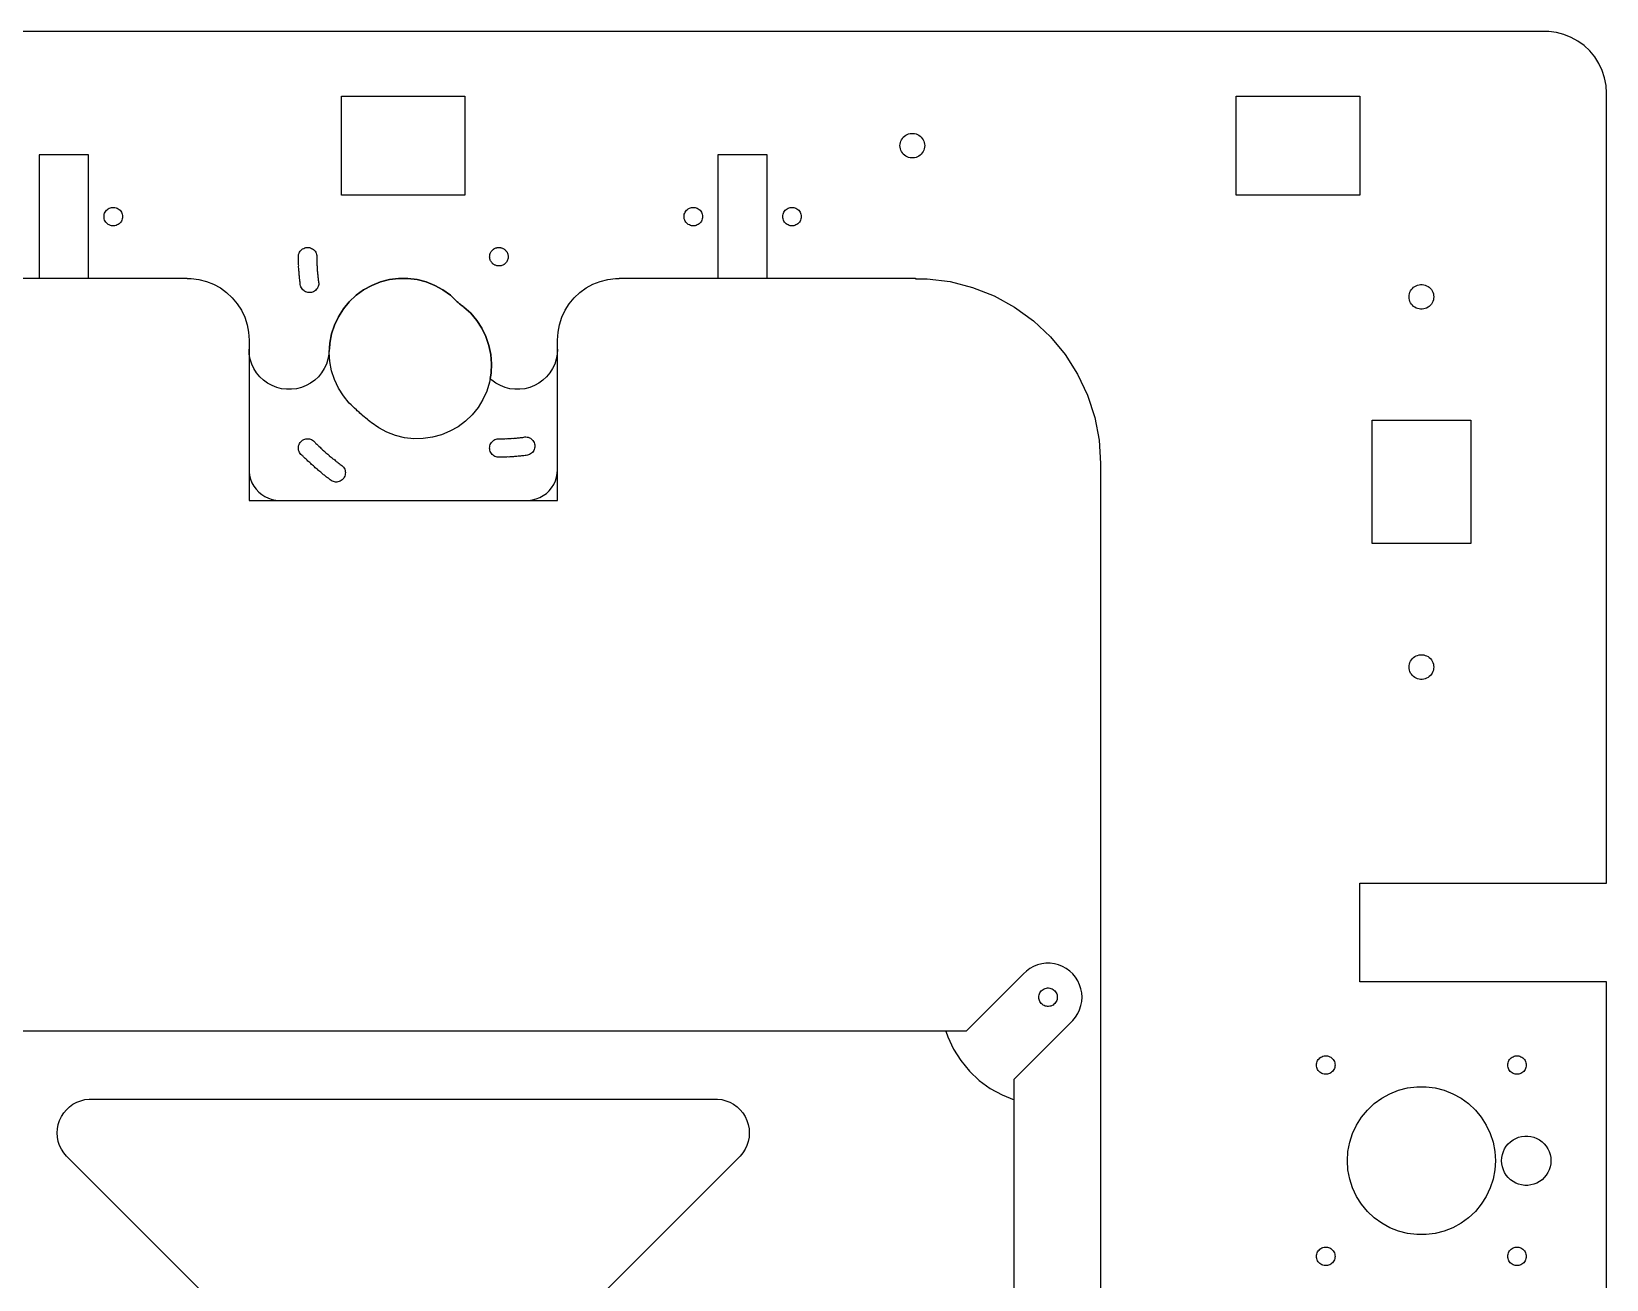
# Model space of a CAD drawing. Header units: millimetres. Extents: x 5 to 395, y 5 to 526.
# Drawn here: x 139.8 to 395, y 323.8 to 526 of the extents above; entities that cross this region are included whole.
import ezdxf

# ---------------------------------------------------------------- set-up
doc = ezdxf.new("R2010")
doc.units = ezdxf.units.MM
doc.layers.add('iTopie_plate_1_layer_1', color=1, linetype='Continuous')
doc.layers.add('iTopie_plate_1_layer_2', color=2, linetype='Continuous')

msp = doc.modelspace()

# ---------------------------------------------------------------- linework, layer by layer
at = {"layer": 'iTopie_plate_1_layer_1'}
for points in [[(395, 96), (395, 372), (395, 372), (355, 372), (355, 372), (355, 388), (355, 388), (395, 388), (395, 388), (395, 516), (395, 516), (394.921, 517.253), (394.921, 517.253), (394.686, 518.487), (394.686, 518.487), (394.298, 519.681), (394.298, 519.681), (393.763, 520.818), (393.763, 520.818), (393.09, 521.878), (393.09, 521.878), (392.29, 522.845), (392.29, 522.845), (391.374, 523.705), (391.374, 523.705), (390.358, 524.443), (390.358, 524.443), (389.258, 525.048), (389.258, 525.048), (388.09, 525.511), (388.09, 525.511), (386.874, 525.823), (386.874, 525.823), (385.628, 525.98), (385.628, 525.98), (385, 525.98), (385, 525.98), (385, 526), (385, 526), (15, 526)], [(190, 499.5), (190, 515.5), (190, 515.5), (210, 515.5), (210, 515.5), (210, 499.5), (210, 499.5), (190, 499.5)], [(335, 499.5), (335, 515.5), (335, 515.5), (355, 515.5), (355, 515.5), (355, 499.5), (355, 499.5), (335, 499.5)], [(282.374, 505.504), (282.125, 505.535), (282.125, 505.535), (281.882, 505.598), (281.882, 505.598), (281.648, 505.69), (281.648, 505.69), (281.428, 505.811), (281.428, 505.811), (281.225, 505.959), (281.225, 505.959), (281.042, 506.131), (281.042, 506.131), (280.882, 506.324), (280.882, 506.324), (280.747, 506.536), (280.747, 506.536), (280.64, 506.764), (280.64, 506.764), (280.563, 507.003), (280.563, 507.003), (280.516, 507.249), (280.516, 507.249), (280.5, 507.5), (280.5, 507.5), (280.516, 507.751), (280.516, 507.751), (280.563, 507.997), (280.563, 507.997), (280.64, 508.236), (280.64, 508.236), (280.747, 508.464), (280.747, 508.464), (280.882, 508.676), (280.882, 508.676), (281.042, 508.869), (281.042, 508.869), (281.225, 509.041), (281.225, 509.041), (281.428, 509.189), (281.428, 509.189), (281.648, 509.31), (281.648, 509.31), (281.882, 509.402), (281.882, 509.402), (282.125, 509.465), (282.125, 509.465), (282.374, 509.496), (282.374, 509.496), (282.626, 509.496), (282.626, 509.496), (282.875, 509.465), (282.875, 509.465), (283.118, 509.402), (283.118, 509.402), (283.352, 509.31), (283.352, 509.31), (283.572, 509.189), (283.572, 509.189), (283.775, 509.041), (283.775, 509.041), (283.958, 508.869), (283.958, 508.869), (284.118, 508.676), (284.118, 508.676), (284.253, 508.464), (284.253, 508.464), (284.36, 508.236), (284.36, 508.236), (284.437, 507.997), (284.437, 507.997), (284.484, 507.751), (284.484, 507.751), (284.5, 507.5), (284.5, 507.5), (284.484, 507.249), (284.484, 507.249), (284.437, 507.003), (284.437, 507.003), (284.36, 506.764), (284.36, 506.764), (284.253, 506.536), (284.253, 506.536), (284.118, 506.324), (284.118, 506.324), (283.958, 506.131), (283.958, 506.131), (283.775, 505.959), (283.775, 505.959), (283.572, 505.811), (283.572, 505.811), (283.352, 505.69), (283.352, 505.69), (283.118, 505.598), (283.118, 505.598), (282.875, 505.535), (282.875, 505.535), (282.626, 505.504), (282.626, 505.504), (282.374, 505.504)], [(152.906, 494.503), (152.719, 494.527), (152.719, 494.527), (152.536, 494.573), (152.536, 494.573), (152.361, 494.643), (152.361, 494.643), (152.196, 494.734), (152.196, 494.734), (152.044, 494.844), (152.044, 494.844), (151.907, 494.973), (151.907, 494.973), (151.786, 495.118), (151.786, 495.118), (151.686, 495.277), (151.686, 495.277), (151.605, 495.448), (151.605, 495.448), (151.547, 495.627), (151.547, 495.627), (151.512, 495.812), (151.512, 495.812), (151.5, 496), (151.5, 496), (151.512, 496.188), (151.512, 496.188), (151.547, 496.373), (151.547, 496.373), (151.605, 496.552), (151.605, 496.552), (151.686, 496.723), (151.686, 496.723), (151.786, 496.882), (151.786, 496.882), (151.907, 497.027), (151.907, 497.027), (152.044, 497.156), (152.044, 497.156), (152.196, 497.266), (152.196, 497.266), (152.361, 497.357), (152.361, 497.357), (152.536, 497.427), (152.536, 497.427), (152.719, 497.473), (152.719, 497.473), (152.906, 497.497), (152.906, 497.497), (153.094, 497.497), (153.094, 497.497), (153.281, 497.473), (153.281, 497.473), (153.464, 497.427), (153.464, 497.427), (153.639, 497.357), (153.639, 497.357), (153.804, 497.266), (153.804, 497.266), (153.956, 497.156), (153.956, 497.156), (154.093, 497.027), (154.093, 497.027), (154.214, 496.882), (154.214, 496.882), (154.314, 496.723), (154.314, 496.723), (154.395, 496.552), (154.395, 496.552), (154.453, 496.373), (154.453, 496.373), (154.488, 496.188), (154.488, 496.188), (154.5, 496), (154.5, 496), (154.488, 495.812), (154.488, 495.812), (154.453, 495.627), (154.453, 495.627), (154.395, 495.448), (154.395, 495.448), (154.314, 495.277), (154.314, 495.277), (154.214, 495.118), (154.214, 495.118), (154.093, 494.973), (154.093, 494.973), (153.956, 494.844), (153.956, 494.844), (153.804, 494.734), (153.804, 494.734), (153.639, 494.643), (153.639, 494.643), (153.464, 494.573), (153.464, 494.573), (153.281, 494.527), (153.281, 494.527), (153.094, 494.503), (153.094, 494.503), (152.906, 494.503)], [(246.906, 494.503), (246.719, 494.527), (246.719, 494.527), (246.536, 494.573), (246.536, 494.573), (246.361, 494.643), (246.361, 494.643), (246.196, 494.734), (246.196, 494.734), (246.044, 494.844), (246.044, 494.844), (245.907, 494.973), (245.907, 494.973), (245.786, 495.118), (245.786, 495.118), (245.686, 495.277), (245.686, 495.277), (245.605, 495.448), (245.605, 495.448), (245.547, 495.627), (245.547, 495.627), (245.512, 495.812), (245.512, 495.812), (245.5, 496), (245.5, 496), (245.512, 496.188), (245.512, 496.188), (245.547, 496.373), (245.547, 496.373), (245.605, 496.552), (245.605, 496.552), (245.686, 496.723), (245.686, 496.723), (245.786, 496.882), (245.786, 496.882), (245.907, 497.027), (245.907, 497.027), (246.044, 497.156), (246.044, 497.156), (246.196, 497.266), (246.196, 497.266), (246.361, 497.357), (246.361, 497.357), (246.536, 497.427), (246.536, 497.427), (246.719, 497.473), (246.719, 497.473), (246.906, 497.497), (246.906, 497.497), (247.094, 497.497), (247.094, 497.497), (247.281, 497.473), (247.281, 497.473), (247.464, 497.427), (247.464, 497.427), (247.639, 497.357), (247.639, 497.357), (247.804, 497.266), (247.804, 497.266), (247.956, 497.156), (247.956, 497.156), (248.093, 497.027), (248.093, 497.027), (248.214, 496.882), (248.214, 496.882), (248.314, 496.723), (248.314, 496.723), (248.395, 496.552), (248.395, 496.552), (248.453, 496.373), (248.453, 496.373), (248.488, 496.188), (248.488, 496.188), (248.5, 496), (248.5, 496), (248.488, 495.812), (248.488, 495.812), (248.453, 495.627), (248.453, 495.627), (248.395, 495.448), (248.395, 495.448), (248.314, 495.277), (248.314, 495.277), (248.214, 495.118), (248.214, 495.118), (248.093, 494.973), (248.093, 494.973), (247.956, 494.844), (247.956, 494.844), (247.804, 494.734), (247.804, 494.734), (247.639, 494.643), (247.639, 494.643), (247.464, 494.573), (247.464, 494.573), (247.281, 494.527), (247.281, 494.527), (247.094, 494.503), (247.094, 494.503), (246.906, 494.503)], [(262.906, 494.503), (262.719, 494.527), (262.719, 494.527), (262.536, 494.573), (262.536, 494.573), (262.361, 494.643), (262.361, 494.643), (262.196, 494.734), (262.196, 494.734), (262.044, 494.844), (262.044, 494.844), (261.907, 494.973), (261.907, 494.973), (261.786, 495.118), (261.786, 495.118), (261.686, 495.277), (261.686, 495.277), (261.605, 495.448), (261.605, 495.448), (261.547, 495.627), (261.547, 495.627), (261.512, 495.812), (261.512, 495.812), (261.5, 496), (261.5, 496), (261.512, 496.188), (261.512, 496.188), (261.547, 496.373), (261.547, 496.373), (261.605, 496.552), (261.605, 496.552), (261.686, 496.723), (261.686, 496.723), (261.786, 496.882), (261.786, 496.882), (261.907, 497.027), (261.907, 497.027), (262.044, 497.156), (262.044, 497.156), (262.196, 497.266), (262.196, 497.266), (262.361, 497.357), (262.361, 497.357), (262.536, 497.427), (262.536, 497.427), (262.719, 497.473), (262.719, 497.473), (262.906, 497.497), (262.906, 497.497), (263.094, 497.497), (263.094, 497.497), (263.281, 497.473), (263.281, 497.473), (263.464, 497.427), (263.464, 497.427), (263.639, 497.357), (263.639, 497.357), (263.804, 497.266), (263.804, 497.266), (263.956, 497.156), (263.956, 497.156), (264.093, 497.027), (264.093, 497.027), (264.214, 496.882), (264.214, 496.882), (264.314, 496.723), (264.314, 496.723), (264.395, 496.552), (264.395, 496.552), (264.453, 496.373), (264.453, 496.373), (264.488, 496.188), (264.488, 496.188), (264.5, 496), (264.5, 496), (264.488, 495.812), (264.488, 495.812), (264.453, 495.627), (264.453, 495.627), (264.395, 495.448), (264.395, 495.448), (264.314, 495.277), (264.314, 495.277), (264.214, 495.118), (264.214, 495.118), (264.093, 494.973), (264.093, 494.973), (263.956, 494.844), (263.956, 494.844), (263.804, 494.734), (263.804, 494.734), (263.639, 494.643), (263.639, 494.643), (263.464, 494.573), (263.464, 494.573), (263.281, 494.527), (263.281, 494.527), (263.094, 494.503), (263.094, 494.503), (262.906, 494.503)], [(184.541, 483.708), (184.358, 483.753), (184.358, 483.753), (184.182, 483.82), (184.182, 483.82), (184.016, 483.908), (184.016, 483.908), (183.862, 484.017), (183.862, 484.017), (183.723, 484.144), (183.723, 484.144), (183.601, 484.287), (183.601, 484.287), (183.497, 484.445), (183.497, 484.445), (183.415, 484.614), (183.415, 484.614), (183.354, 484.792), (183.354, 484.792), (183.316, 484.977), (183.316, 484.977), (183.302, 485.165), (183.302, 485.165), (183.307, 485.262), (183.307, 485.262), (183.277, 485.354), (183.277, 485.354), (183.242, 485.539), (183.242, 485.539), (183.231, 485.727), (183.231, 485.727), (183.238, 485.824), (183.238, 485.824), (183.209, 485.917), (183.209, 485.917), (183.178, 486.103), (183.178, 486.103), (183.17, 486.291), (183.17, 486.291), (183.178, 486.388), (183.178, 486.388), (183.152, 486.481), (183.152, 486.481), (183.124, 486.667), (183.124, 486.667), (183.119, 486.856), (183.119, 486.856), (183.129, 486.952), (183.129, 486.952), (183.104, 487.046), (183.104, 487.046), (183.079, 487.233), (183.079, 487.233), (183.078, 487.421), (183.078, 487.421), (183.089, 487.518), (183.089, 487.518), (183.066, 487.612), (183.066, 487.612), (183.045, 487.799), (183.045, 487.799), (183.047, 487.987), (183.047, 487.987), (183.06, 488.084), (183.06, 488.084), (183.038, 488.178), (183.038, 488.178), (183.02, 488.366), (183.02, 488.366), (183.025, 488.554), (183.025, 488.554), (183.04, 488.65), (183.04, 488.65), (183.02, 488.745), (183.02, 488.745), (183.005, 488.933), (183.005, 488.933), (183.014, 489.121), (183.014, 489.121), (183.03, 489.217), (183.03, 489.217), (183.012, 489.312), (183.012, 489.312), (183, 489.5), (183, 489.5), (183.012, 489.688), (183.012, 489.688), (183.047, 489.873), (183.047, 489.873), (183.105, 490.052), (183.105, 490.052), (183.186, 490.223), (183.186, 490.223), (183.286, 490.382), (183.286, 490.382), (183.407, 490.527), (183.407, 490.527), (183.544, 490.656), (183.544, 490.656), (183.696, 490.766), (183.696, 490.766), (183.861, 490.857), (183.861, 490.857), (184.036, 490.927), (184.036, 490.927), (184.219, 490.973), (184.219, 490.973), (184.406, 490.997), (184.406, 490.997), (184.594, 490.997), (184.594, 490.997), (184.781, 490.973), (184.781, 490.973), (184.964, 490.927), (184.964, 490.927), (185.139, 490.857), (185.139, 490.857), (185.304, 490.766), (185.304, 490.766), (185.456, 490.656), (185.456, 490.656), (185.593, 490.527), (185.593, 490.527), (185.714, 490.382), (185.714, 490.382), (185.814, 490.223), (185.814, 490.223), (185.895, 490.052), (185.895, 490.052), (185.953, 489.873), (185.953, 489.873), (185.988, 489.688), (185.988, 489.688), (186, 489.5), (186, 489.5), (185.988, 489.312), (185.988, 489.312), (185.975, 489.242), (185.975, 489.242), (185.989, 489.173), (185.989, 489.173), (186.005, 488.985), (186.005, 488.985), (185.996, 488.797), (185.996, 488.797), (185.984, 488.727), (185.984, 488.727), (186, 488.658), (186, 488.658), (186.018, 488.47), (186.018, 488.47), (186.013, 488.282), (186.013, 488.282), (186.002, 488.212), (186.002, 488.212), (186.019, 488.143), (186.019, 488.143), (186.04, 487.956), (186.04, 487.956), (186.038, 487.768), (186.038, 487.768), (186.029, 487.697), (186.029, 487.697), (186.047, 487.629), (186.047, 487.629), (186.072, 487.442), (186.072, 487.442), (186.073, 487.254), (186.073, 487.254), (186.065, 487.183), (186.065, 487.183), (186.084, 487.115), (186.084, 487.115), (186.112, 486.929), (186.112, 486.929), (186.117, 486.741), (186.117, 486.741), (186.11, 486.67), (186.11, 486.67), (186.13, 486.602), (186.13, 486.602), (186.162, 486.416), (186.162, 486.416), (186.169, 486.228), (186.169, 486.228), (186.164, 486.158), (186.164, 486.158), (186.185, 486.09), (186.185, 486.09), (186.22, 485.905), (186.22, 485.905), (186.231, 485.717), (186.231, 485.717), (186.226, 485.646), (186.226, 485.646), (186.249, 485.579), (186.249, 485.579), (186.287, 485.394), (186.287, 485.394), (186.302, 485.207), (186.302, 485.207), (186.292, 485.018), (186.292, 485.018), (186.26, 484.833), (186.26, 484.833), (186.204, 484.653), (186.204, 484.653), (186.126, 484.481), (186.126, 484.481), (186.027, 484.321), (186.027, 484.321), (185.909, 484.174), (185.909, 484.174), (185.774, 484.043), (185.774, 484.043), (185.623, 483.93), (185.623, 483.93), (185.459, 483.837), (185.459, 483.837), (185.285, 483.766), (185.285, 483.766), (185.103, 483.716), (185.103, 483.716), (184.917, 483.69), (184.917, 483.69), (184.728, 483.687), (184.728, 483.687), (184.541, 483.708)], [(215.406, 488.003), (215.322, 488.011), (215.322, 488.011), (215.219, 488.027), (215.219, 488.027), (215.188, 488.033), (215.188, 488.033), (215.061, 488.066), (215.061, 488.066), (214.933, 488.111), (214.933, 488.111), (214.861, 488.143), (214.861, 488.143), (214.81, 488.168), (214.81, 488.168), (214.696, 488.234), (214.696, 488.234), (214.585, 488.312), (214.585, 488.312), (214.544, 488.344), (214.544, 488.344), (214.481, 488.399), (214.481, 488.399), (214.407, 488.473), (214.407, 488.473), (214.385, 488.496), (214.385, 488.496), (214.302, 488.597), (214.302, 488.597), (214.225, 488.71), (214.225, 488.71), (214.2, 488.754), (214.2, 488.754), (214.186, 488.777), (214.186, 488.777), (214.159, 488.828), (214.159, 488.828), (214.105, 488.948), (214.105, 488.948), (214.061, 489.076), (214.061, 489.076), (214.047, 489.127), (214.047, 489.127), (214.029, 489.209), (214.029, 489.209), (214.012, 489.312), (214.012, 489.312), (214.008, 489.343), (214.008, 489.343), (214, 489.474), (214, 489.474), (214.004, 489.61), (214.004, 489.61), (214.01, 489.661), (214.01, 489.661), (214.012, 489.688), (214.012, 489.688), (214.02, 489.745), (214.02, 489.745), (214.047, 489.873), (214.047, 489.873), (214.087, 490.003), (214.087, 490.003), (214.105, 490.052), (214.105, 490.052), (214.138, 490.129), (214.138, 490.129), (214.186, 490.223), (214.186, 490.223), (214.201, 490.25), (214.201, 490.25), (214.271, 490.36), (214.271, 490.36), (214.354, 490.468), (214.354, 490.468), (214.407, 490.527), (214.407, 490.527), (214.447, 490.568), (214.447, 490.568), (214.544, 490.656), (214.544, 490.656), (214.653, 490.738), (214.653, 490.738), (214.696, 490.766), (214.696, 490.766), (214.768, 490.809), (214.768, 490.809), (214.861, 490.857), (214.861, 490.857), (214.89, 490.87), (214.89, 490.87), (215.012, 490.918), (215.012, 490.918), (215.142, 490.957), (215.142, 490.957), (215.219, 490.973), (215.219, 490.973), (215.276, 490.983), (215.276, 490.983), (215.406, 490.997), (215.406, 490.997), (215.542, 490.999), (215.542, 490.999), (215.594, 490.997), (215.594, 490.997), (215.678, 490.989), (215.678, 490.989), (215.781, 490.973), (215.781, 490.973), (215.812, 490.967), (215.812, 490.967), (215.939, 490.934), (215.939, 490.934), (216.067, 490.889), (216.067, 490.889), (216.139, 490.857), (216.139, 490.857), (216.19, 490.832), (216.19, 490.832), (216.304, 490.766), (216.304, 490.766), (216.415, 490.688), (216.415, 490.688), (216.456, 490.656), (216.456, 490.656), (216.519, 490.601), (216.519, 490.601), (216.593, 490.527), (216.593, 490.527), (216.615, 490.504), (216.615, 490.504), (216.698, 490.403), (216.698, 490.403), (216.775, 490.29), (216.775, 490.29), (216.814, 490.223), (216.814, 490.223), (216.841, 490.172), (216.841, 490.172), (216.895, 490.052), (216.895, 490.052), (216.939, 489.924), (216.939, 489.924), (216.953, 489.873), (216.953, 489.873), (216.971, 489.791), (216.971, 489.791), (216.988, 489.688), (216.988, 489.688), (216.992, 489.657), (216.992, 489.657), (217, 489.526), (217, 489.526), (216.996, 489.39), (216.996, 489.39), (216.988, 489.312), (216.988, 489.312), (216.98, 489.255), (216.98, 489.255), (216.953, 489.127), (216.953, 489.127), (216.913, 488.997), (216.913, 488.997), (216.895, 488.948), (216.895, 488.948), (216.862, 488.871), (216.862, 488.871), (216.814, 488.777), (216.814, 488.777), (216.799, 488.75), (216.799, 488.75), (216.729, 488.64), (216.729, 488.64), (216.646, 488.532), (216.646, 488.532), (216.593, 488.473), (216.593, 488.473), (216.553, 488.432), (216.553, 488.432), (216.456, 488.344), (216.456, 488.344), (216.347, 488.262), (216.347, 488.262), (216.304, 488.234), (216.304, 488.234), (216.232, 488.191), (216.232, 488.191), (216.139, 488.143), (216.139, 488.143), (216.11, 488.13), (216.11, 488.13), (215.988, 488.082), (215.988, 488.082), (215.858, 488.043), (215.858, 488.043), (215.808, 488.033), (215.808, 488.033), (215.781, 488.027), (215.781, 488.027), (215.724, 488.017), (215.724, 488.017), (215.594, 488.003), (215.594, 488.003), (215.458, 488.001), (215.458, 488.001), (215.406, 488.003)], [(117, 486), (165, 486), (165, 486), (165, 485.98), (165, 485.98), (165.628, 485.98), (165.628, 485.98), (166.874, 485.823), (166.874, 485.823), (168.09, 485.511), (168.09, 485.511), (169.258, 485.048), (169.258, 485.048), (170.358, 484.443), (170.358, 484.443), (171.374, 483.705), (171.374, 483.705), (172.29, 482.845), (172.29, 482.845), (173.09, 481.878), (173.09, 481.878), (173.763, 480.818), (173.763, 480.818), (174.298, 479.681), (174.298, 479.681), (174.686, 478.487), (174.686, 478.487), (174.921, 477.253), (174.921, 477.253), (175, 476), (175, 476), (175, 455), (175, 455), (175.01, 455), (175.01, 455), (175.01, 454.686), (175.01, 454.686), (175.089, 454.063), (175.089, 454.063), (175.245, 453.455), (175.245, 453.455), (175.476, 452.871), (175.476, 452.871), (175.778, 452.321), (175.778, 452.321), (176.147, 451.813), (176.147, 451.813), (176.577, 451.355), (176.577, 451.355), (177.061, 450.955), (177.061, 450.955), (177.591, 450.618), (177.591, 450.618), (178.159, 450.351), (178.159, 450.351), (178.757, 450.157), (178.757, 450.157), (179.373, 450.039), (179.373, 450.039), (180, 450), (180, 450), (220, 450), (220, 450), (220, 450.01), (220, 450.01), (220.314, 450.01), (220.314, 450.01), (220.937, 450.089), (220.937, 450.089), (221.545, 450.245), (221.545, 450.245), (222.129, 450.476), (222.129, 450.476), (222.679, 450.778), (222.679, 450.778), (223.187, 451.147), (223.187, 451.147), (223.645, 451.577), (223.645, 451.577), (224.045, 452.061), (224.045, 452.061), (224.382, 452.591), (224.382, 452.591), (224.649, 453.159), (224.649, 453.159), (224.843, 453.757), (224.843, 453.757), (224.961, 454.373), (224.961, 454.373), (225, 455), (225, 455), (225, 476), (225, 476), (225.079, 477.253), (225.079, 477.253), (225.314, 478.487), (225.314, 478.487), (225.702, 479.681), (225.702, 479.681), (226.237, 480.818), (226.237, 480.818), (226.91, 481.878), (226.91, 481.878), (227.71, 482.845), (227.71, 482.845), (228.626, 483.705), (228.626, 483.705), (229.642, 484.443), (229.642, 484.443), (230.742, 485.048), (230.742, 485.048), (231.91, 485.511), (231.91, 485.511), (233.126, 485.823), (233.126, 485.823), (234.372, 485.98), (234.372, 485.98), (235, 485.98), (235, 485.98), (235, 486), (235, 486), (283, 486), (283, 486), (283, 485.941), (283, 485.941), (284.884, 485.941), (284.884, 485.941), (288.621, 485.469), (288.621, 485.469), (292.271, 484.532), (292.271, 484.532), (295.773, 483.145), (295.773, 483.145), (299.075, 481.33), (299.075, 481.33), (302.123, 479.115), (302.123, 479.115), (304.869, 476.536), (304.869, 476.536), (307.271, 473.634), (307.271, 473.634), (309.289, 470.453), (309.289, 470.453), (310.893, 467.044), (310.893, 467.044), (312.057, 463.461), (312.057, 463.461), (312.763, 459.76), (312.763, 459.76), (313, 456), (313, 456), (313, 156)], [(200.224, 460.176), (198.76, 460.53), (198.76, 460.53), (197.351, 461.065), (197.351, 461.065), (196.02, 461.773), (196.02, 461.773), (194.789, 462.642), (194.789, 462.642), (194.652, 462.766), (194.652, 462.766), (194.323, 463.007), (194.323, 463.007), (194.189, 463.134), (194.189, 463.134), (193.864, 463.381), (193.864, 463.381), (193.732, 463.51), (193.732, 463.51), (193.412, 463.762), (193.412, 463.762), (193.281, 463.894), (193.281, 463.894), (192.966, 464.152), (192.966, 464.152), (192.838, 464.286), (192.838, 464.286), (192.527, 464.549), (192.527, 464.549), (192.401, 464.685), (192.401, 464.685), (192.095, 464.954), (192.095, 464.954), (191.972, 465.092), (191.972, 465.092), (191.67, 465.366), (191.67, 465.366), (191.55, 465.506), (191.55, 465.506), (191.252, 465.785), (191.252, 465.785), (190.292, 466.947), (190.292, 466.947), (189.484, 468.219), (189.484, 468.219), (188.843, 469.583), (188.843, 469.583), (188.377, 471.016), (188.377, 471.016), (188.095, 472.496), (188.095, 472.496), (188, 474), (188, 474), (188.095, 475.504), (188.095, 475.504), (188.377, 476.984), (188.377, 476.984), (188.843, 478.417), (188.843, 478.417), (189.484, 479.781), (189.484, 479.781), (190.292, 481.053), (190.292, 481.053), (191.252, 482.215), (191.252, 482.215), (192.351, 483.246), (192.351, 483.246), (193.57, 484.132), (193.57, 484.132), (194.891, 484.858), (194.891, 484.858), (196.292, 485.413), (196.292, 485.413), (197.751, 485.787), (197.751, 485.787), (199.247, 485.976), (199.247, 485.976), (200.753, 485.976), (200.753, 485.976), (202.249, 485.787), (202.249, 485.787), (203.708, 485.413), (203.708, 485.413), (205.109, 484.858), (205.109, 484.858), (206.43, 484.132), (206.43, 484.132), (207.649, 483.246), (207.649, 483.246), (208.748, 482.215), (208.748, 482.215), (208.876, 482.098), (208.876, 482.098), (209.006, 481.983), (209.006, 481.983), (209.138, 481.871), (209.138, 481.871), (209.272, 481.761), (209.272, 481.761), (209.408, 481.654), (209.408, 481.654), (209.546, 481.549), (209.546, 481.549), (209.686, 481.446), (209.686, 481.446), (209.827, 481.346), (209.827, 481.346), (210.94, 480.33), (210.94, 480.33), (211.917, 479.182), (211.917, 479.182), (212.742, 477.921), (212.742, 477.921), (213.403, 476.567), (213.403, 476.567), (213.888, 475.14), (213.888, 475.14), (214.191, 473.664), (214.191, 473.664), (214.307, 472.161), (214.307, 472.161), (214.233, 470.656), (214.233, 470.656), (213.972, 469.172), (213.972, 469.172), (213.526, 467.732), (213.526, 467.732), (212.903, 466.36), (212.903, 466.36), (212.114, 465.076), (212.114, 465.076), (211.17, 463.902), (211.17, 463.902), (210.085, 462.855), (210.085, 462.855), (208.879, 461.953), (208.879, 461.953), (207.568, 461.208), (207.568, 461.208), (206.175, 460.634), (206.175, 460.634), (204.721, 460.239), (204.721, 460.239), (203.229, 460.029), (203.229, 460.029), (201.722, 460.008), (201.722, 460.008), (200.224, 460.176)], [(364.874, 481.004), (364.625, 481.035), (364.625, 481.035), (364.382, 481.098), (364.382, 481.098), (364.148, 481.19), (364.148, 481.19), (363.928, 481.311), (363.928, 481.311), (363.725, 481.459), (363.725, 481.459), (363.542, 481.631), (363.542, 481.631), (363.382, 481.824), (363.382, 481.824), (363.247, 482.036), (363.247, 482.036), (363.14, 482.264), (363.14, 482.264), (363.063, 482.503), (363.063, 482.503), (363.016, 482.749), (363.016, 482.749), (363, 483), (363, 483), (363.016, 483.251), (363.016, 483.251), (363.063, 483.497), (363.063, 483.497), (363.14, 483.736), (363.14, 483.736), (363.247, 483.964), (363.247, 483.964), (363.382, 484.176), (363.382, 484.176), (363.542, 484.369), (363.542, 484.369), (363.725, 484.541), (363.725, 484.541), (363.928, 484.689), (363.928, 484.689), (364.148, 484.81), (364.148, 484.81), (364.382, 484.902), (364.382, 484.902), (364.625, 484.965), (364.625, 484.965), (364.874, 484.996), (364.874, 484.996), (365.126, 484.996), (365.126, 484.996), (365.375, 484.965), (365.375, 484.965), (365.618, 484.902), (365.618, 484.902), (365.852, 484.81), (365.852, 484.81), (366.072, 484.689), (366.072, 484.689), (366.275, 484.541), (366.275, 484.541), (366.458, 484.369), (366.458, 484.369), (366.618, 484.176), (366.618, 484.176), (366.753, 483.964), (366.753, 483.964), (366.86, 483.736), (366.86, 483.736), (366.937, 483.497), (366.937, 483.497), (366.984, 483.251), (366.984, 483.251), (367, 483), (367, 483), (366.984, 482.749), (366.984, 482.749), (366.937, 482.503), (366.937, 482.503), (366.86, 482.264), (366.86, 482.264), (366.753, 482.036), (366.753, 482.036), (366.618, 481.824), (366.618, 481.824), (366.458, 481.631), (366.458, 481.631), (366.275, 481.459), (366.275, 481.459), (366.072, 481.311), (366.072, 481.311), (365.852, 481.19), (365.852, 481.19), (365.618, 481.098), (365.618, 481.098), (365.375, 481.035), (365.375, 481.035), (365.126, 481.004), (365.126, 481.004), (364.874, 481.004)], [(357, 443), (357, 463), (357, 463), (373, 463), (373, 463), (373, 443), (373, 443), (357, 443)], [(188.856, 453.01), (188.673, 453.054), (188.673, 453.054), (188.496, 453.121), (188.496, 453.121), (188.33, 453.21), (188.33, 453.21), (188.176, 453.318), (188.176, 453.318), (188.037, 453.445), (188.037, 453.445), (187.928, 453.573), (187.928, 453.573), (187.866, 453.598), (187.866, 453.598), (187.701, 453.689), (187.701, 453.689), (187.549, 453.801), (187.549, 453.801), (187.412, 453.93), (187.412, 453.93), (187.306, 454.06), (187.306, 454.06), (187.243, 454.086), (187.243, 454.086), (187.08, 454.18), (187.08, 454.18), (186.93, 454.294), (186.93, 454.294), (186.796, 454.426), (186.796, 454.426), (186.691, 454.557), (186.691, 454.557), (186.63, 454.584), (186.63, 454.584), (186.468, 454.681), (186.468, 454.681), (186.32, 454.798), (186.32, 454.798), (186.188, 454.932), (186.188, 454.932), (186.086, 455.065), (186.086, 455.065), (186.025, 455.094), (186.025, 455.094), (185.865, 455.193), (185.865, 455.193), (185.719, 455.312), (185.719, 455.312), (185.589, 455.449), (185.589, 455.449), (185.489, 455.584), (185.489, 455.584), (185.429, 455.613), (185.429, 455.613), (185.271, 455.716), (185.271, 455.716), (185.127, 455.837), (185.127, 455.837), (184.999, 455.976), (184.999, 455.976), (184.902, 456.113), (184.902, 456.113), (184.842, 456.143), (184.842, 456.143), (184.686, 456.249), (184.686, 456.249), (184.544, 456.373), (184.544, 456.373), (184.419, 456.514), (184.419, 456.514), (184.324, 456.652), (184.324, 456.652), (184.264, 456.683), (184.264, 456.683), (184.11, 456.791), (184.11, 456.791), (183.97, 456.918), (183.97, 456.918), (183.848, 457.061), (183.848, 457.061), (183.756, 457.201), (183.756, 457.201), (183.696, 457.234), (183.696, 457.234), (183.544, 457.344), (183.544, 457.344), (183.407, 457.473), (183.407, 457.473), (183.286, 457.618), (183.286, 457.618), (183.186, 457.777), (183.186, 457.777), (183.105, 457.948), (183.105, 457.948), (183.047, 458.127), (183.047, 458.127), (183.012, 458.312), (183.012, 458.312), (183, 458.5), (183, 458.5), (183.012, 458.688), (183.012, 458.688), (183.047, 458.873), (183.047, 458.873), (183.105, 459.052), (183.105, 459.052), (183.186, 459.223), (183.186, 459.223), (183.286, 459.382), (183.286, 459.382), (183.407, 459.527), (183.407, 459.527), (183.544, 459.656), (183.544, 459.656), (183.696, 459.766), (183.696, 459.766), (183.861, 459.857), (183.861, 459.857), (184.036, 459.927), (184.036, 459.927), (184.219, 459.973), (184.219, 459.973), (184.406, 459.997), (184.406, 459.997), (184.594, 459.997), (184.594, 459.997), (184.781, 459.973), (184.781, 459.973), (184.964, 459.927), (184.964, 459.927), (185.139, 459.857), (185.139, 459.857), (185.304, 459.766), (185.304, 459.766), (185.456, 459.656), (185.456, 459.656), (185.593, 459.527), (185.593, 459.527), (185.714, 459.382), (185.714, 459.382), (185.788, 459.265), (185.788, 459.265), (185.827, 459.244), (185.827, 459.244), (185.982, 459.136), (185.982, 459.136), (186.121, 459.009), (186.121, 459.009), (186.244, 458.866), (186.244, 458.866), (186.32, 458.751), (186.32, 458.751), (186.36, 458.731), (186.36, 458.731), (186.516, 458.625), (186.516, 458.625), (186.658, 458.501), (186.658, 458.501), (186.783, 458.361), (186.783, 458.361), (186.861, 458.246), (186.861, 458.246), (186.901, 458.227), (186.901, 458.227), (187.059, 458.124), (187.059, 458.124), (187.203, 458.003), (187.203, 458.003), (187.331, 457.864), (187.331, 457.864), (187.411, 457.751), (187.411, 457.751), (187.451, 457.733), (187.451, 457.733), (187.611, 457.633), (187.611, 457.633), (187.757, 457.514), (187.757, 457.514), (187.887, 457.377), (187.887, 457.377), (187.969, 457.266), (187.969, 457.266), (188.01, 457.248), (188.01, 457.248), (188.172, 457.151), (188.172, 457.151), (188.32, 457.034), (188.32, 457.034), (188.452, 456.9), (188.452, 456.9), (188.536, 456.79), (188.536, 456.79), (188.577, 456.773), (188.577, 456.773), (188.74, 456.679), (188.74, 456.679), (188.89, 456.565), (188.89, 456.565), (189.025, 456.433), (189.025, 456.433), (189.111, 456.325), (189.111, 456.325), (189.152, 456.308), (189.152, 456.308), (189.317, 456.217), (189.317, 456.217), (189.469, 456.106), (189.469, 456.106), (189.606, 455.976), (189.606, 455.976), (189.694, 455.869), (189.694, 455.869), (189.736, 455.853), (189.736, 455.853), (189.902, 455.765), (189.902, 455.765), (190.056, 455.656), (190.056, 455.656), (190.195, 455.529), (190.195, 455.529), (190.317, 455.386), (190.317, 455.386), (190.42, 455.228), (190.42, 455.228), (190.503, 455.059), (190.503, 455.059), (190.564, 454.881), (190.564, 454.881), (190.601, 454.696), (190.601, 454.696), (190.616, 454.508), (190.616, 454.508), (190.607, 454.32), (190.607, 454.32), (190.574, 454.135), (190.574, 454.135), (190.518, 453.955), (190.518, 453.955), (190.44, 453.783), (190.44, 453.783), (190.342, 453.623), (190.342, 453.623), (190.224, 453.476), (190.224, 453.476), (190.088, 453.345), (190.088, 453.345), (189.937, 453.232), (189.937, 453.232), (189.774, 453.139), (189.774, 453.139), (189.599, 453.067), (189.599, 453.067), (189.418, 453.018), (189.418, 453.018), (189.231, 452.992), (189.231, 452.992), (189.043, 452.989), (189.043, 452.989), (188.856, 453.01)], [(215.406, 457.003), (215.219, 457.027), (215.219, 457.027), (215.036, 457.073), (215.036, 457.073), (214.861, 457.143), (214.861, 457.143), (214.696, 457.234), (214.696, 457.234), (214.544, 457.344), (214.544, 457.344), (214.407, 457.473), (214.407, 457.473), (214.286, 457.618), (214.286, 457.618), (214.186, 457.777), (214.186, 457.777), (214.105, 457.948), (214.105, 457.948), (214.047, 458.127), (214.047, 458.127), (214.012, 458.312), (214.012, 458.312), (214, 458.5), (214, 458.5), (214.012, 458.688), (214.012, 458.688), (214.047, 458.873), (214.047, 458.873), (214.105, 459.052), (214.105, 459.052), (214.186, 459.223), (214.186, 459.223), (214.286, 459.382), (214.286, 459.382), (214.407, 459.527), (214.407, 459.527), (214.544, 459.656), (214.544, 459.656), (214.696, 459.766), (214.696, 459.766), (214.861, 459.857), (214.861, 459.857), (215.036, 459.927), (215.036, 459.927), (215.219, 459.973), (215.219, 459.973), (215.406, 459.997), (215.406, 459.997), (215.594, 459.997), (215.594, 459.997), (215.758, 459.976), (215.758, 459.976), (215.921, 460), (215.921, 460), (216.109, 460.003), (216.109, 460.003), (216.273, 459.985), (216.273, 459.985), (216.436, 460.012), (216.436, 460.012), (216.624, 460.018), (216.624, 460.018), (216.788, 460.003), (216.788, 460.003), (216.95, 460.033), (216.95, 460.033), (217.138, 460.042), (217.138, 460.042), (217.302, 460.03), (217.302, 460.03), (217.464, 460.062), (217.464, 460.062), (217.652, 460.076), (217.652, 460.076), (217.816, 460.066), (217.816, 460.066), (217.978, 460.101), (217.978, 460.101), (218.165, 460.118), (218.165, 460.118), (218.33, 460.111), (218.33, 460.111), (218.49, 460.149), (218.49, 460.149), (218.678, 460.169), (218.678, 460.169), (218.842, 460.165), (218.842, 460.165), (219.002, 460.205), (219.002, 460.205), (219.189, 460.228), (219.189, 460.228), (219.354, 460.228), (219.354, 460.228), (219.513, 460.271), (219.513, 460.271), (219.699, 460.297), (219.699, 460.297), (219.888, 460.3), (219.888, 460.3), (220.075, 460.279), (220.075, 460.279), (220.258, 460.235), (220.258, 460.235), (220.434, 460.168), (220.434, 460.168), (220.6, 460.079), (220.6, 460.079), (220.754, 459.971), (220.754, 459.971), (220.893, 459.844), (220.893, 459.844), (221.015, 459.7), (221.015, 459.7), (221.119, 459.543), (221.119, 459.543), (221.201, 459.373), (221.201, 459.373), (221.262, 459.195), (221.262, 459.195), (221.3, 459.01), (221.3, 459.01), (221.314, 458.823), (221.314, 458.823), (221.305, 458.634), (221.305, 458.634), (221.272, 458.449), (221.272, 458.449), (221.217, 458.269), (221.217, 458.269), (221.139, 458.098), (221.139, 458.098), (221.04, 457.937), (221.04, 457.937), (220.922, 457.79), (220.922, 457.79), (220.787, 457.659), (220.787, 457.659), (220.636, 457.547), (220.636, 457.547), (220.472, 457.454), (220.472, 457.454), (220.298, 457.382), (220.298, 457.382), (220.116, 457.332), (220.116, 457.332), (219.929, 457.306), (219.929, 457.306), (219.741, 457.303), (219.741, 457.303), (219.554, 457.257), (219.554, 457.257), (219.367, 457.234), (219.367, 457.234), (219.179, 457.234), (219.179, 457.234), (218.991, 457.191), (218.991, 457.191), (218.803, 457.171), (218.803, 457.171), (218.615, 457.175), (218.615, 457.175), (218.426, 457.135), (218.426, 457.135), (218.238, 457.118), (218.238, 457.118), (218.05, 457.126), (218.05, 457.126), (217.861, 457.089), (217.861, 457.089), (217.673, 457.076), (217.673, 457.076), (217.485, 457.086), (217.485, 457.086), (217.295, 457.052), (217.295, 457.052), (217.107, 457.043), (217.107, 457.043), (216.919, 457.056), (216.919, 457.056), (216.728, 457.026), (216.728, 457.026), (216.54, 457.019), (216.54, 457.019), (216.352, 457.037), (216.352, 457.037), (216.161, 457.01), (216.161, 457.01), (215.973, 457.006), (215.973, 457.006), (215.786, 457.027), (215.786, 457.027), (215.594, 457.003), (215.594, 457.003), (215.406, 457.003)], [(364.874, 421.004), (364.625, 421.035), (364.625, 421.035), (364.382, 421.098), (364.382, 421.098), (364.148, 421.19), (364.148, 421.19), (363.928, 421.311), (363.928, 421.311), (363.725, 421.459), (363.725, 421.459), (363.542, 421.631), (363.542, 421.631), (363.382, 421.824), (363.382, 421.824), (363.247, 422.036), (363.247, 422.036), (363.14, 422.264), (363.14, 422.264), (363.063, 422.503), (363.063, 422.503), (363.016, 422.749), (363.016, 422.749), (363, 423), (363, 423), (363.016, 423.251), (363.016, 423.251), (363.063, 423.497), (363.063, 423.497), (363.14, 423.736), (363.14, 423.736), (363.247, 423.964), (363.247, 423.964), (363.382, 424.176), (363.382, 424.176), (363.542, 424.369), (363.542, 424.369), (363.725, 424.541), (363.725, 424.541), (363.928, 424.689), (363.928, 424.689), (364.148, 424.81), (364.148, 424.81), (364.382, 424.902), (364.382, 424.902), (364.625, 424.965), (364.625, 424.965), (364.874, 424.996), (364.874, 424.996), (365.126, 424.996), (365.126, 424.996), (365.375, 424.965), (365.375, 424.965), (365.618, 424.902), (365.618, 424.902), (365.852, 424.81), (365.852, 424.81), (366.072, 424.689), (366.072, 424.689), (366.275, 424.541), (366.275, 424.541), (366.458, 424.369), (366.458, 424.369), (366.618, 424.176), (366.618, 424.176), (366.753, 423.964), (366.753, 423.964), (366.86, 423.736), (366.86, 423.736), (366.937, 423.497), (366.937, 423.497), (366.984, 423.251), (366.984, 423.251), (367, 423), (367, 423), (366.984, 422.749), (366.984, 422.749), (366.937, 422.503), (366.937, 422.503), (366.86, 422.264), (366.86, 422.264), (366.753, 422.036), (366.753, 422.036), (366.618, 421.824), (366.618, 421.824), (366.458, 421.631), (366.458, 421.631), (366.275, 421.459), (366.275, 421.459), (366.072, 421.311), (366.072, 421.311), (365.852, 421.19), (365.852, 421.19), (365.618, 421.098), (365.618, 421.098), (365.375, 421.035), (365.375, 421.035), (365.126, 421.004), (365.126, 421.004), (364.874, 421.004)], [(299, 276), (299, 356.226), (299, 356.226), (308.509, 365.735), (308.509, 365.735), (308.95, 366.267), (308.95, 366.267), (309.32, 366.85), (309.32, 366.85), (309.614, 367.475), (309.614, 367.475), (309.827, 368.132), (309.827, 368.132), (309.957, 368.811), (309.957, 368.811), (310, 369.5), (310, 369.5), (309.957, 370.189), (309.957, 370.189), (309.827, 370.868), (309.827, 370.868), (309.614, 371.525), (309.614, 371.525), (309.32, 372.15), (309.32, 372.15), (308.95, 372.733), (308.95, 372.733), (308.509, 373.265), (308.509, 373.265), (308.006, 373.738), (308.006, 373.738), (307.447, 374.144), (307.447, 374.144), (306.842, 374.477), (306.842, 374.477), (306.2, 374.731), (306.2, 374.731), (305.531, 374.903), (305.531, 374.903), (304.845, 374.989), (304.845, 374.989), (304.155, 374.989), (304.155, 374.989), (303.469, 374.903), (303.469, 374.903), (302.8, 374.731), (302.8, 374.731), (302.158, 374.477), (302.158, 374.477), (301.553, 374.144), (301.553, 374.144), (300.994, 373.738), (300.994, 373.738), (300.491, 373.265), (300.491, 373.265), (291.226, 364), (291.226, 364), (108.774, 364)], [(304.406, 368.003), (304.219, 368.027), (304.219, 368.027), (304.036, 368.073), (304.036, 368.073), (303.861, 368.143), (303.861, 368.143), (303.696, 368.234), (303.696, 368.234), (303.544, 368.344), (303.544, 368.344), (303.407, 368.473), (303.407, 368.473), (303.286, 368.618), (303.286, 368.618), (303.186, 368.777), (303.186, 368.777), (303.105, 368.948), (303.105, 368.948), (303.047, 369.127), (303.047, 369.127), (303.012, 369.312), (303.012, 369.312), (303, 369.5), (303, 369.5), (303.012, 369.688), (303.012, 369.688), (303.047, 369.873), (303.047, 369.873), (303.105, 370.052), (303.105, 370.052), (303.186, 370.223), (303.186, 370.223), (303.286, 370.382), (303.286, 370.382), (303.407, 370.527), (303.407, 370.527), (303.544, 370.656), (303.544, 370.656), (303.696, 370.766), (303.696, 370.766), (303.861, 370.857), (303.861, 370.857), (304.036, 370.927), (304.036, 370.927), (304.219, 370.973), (304.219, 370.973), (304.406, 370.997), (304.406, 370.997), (304.594, 370.997), (304.594, 370.997), (304.781, 370.973), (304.781, 370.973), (304.964, 370.927), (304.964, 370.927), (305.139, 370.857), (305.139, 370.857), (305.304, 370.766), (305.304, 370.766), (305.456, 370.656), (305.456, 370.656), (305.593, 370.527), (305.593, 370.527), (305.714, 370.382), (305.714, 370.382), (305.814, 370.223), (305.814, 370.223), (305.895, 370.052), (305.895, 370.052), (305.953, 369.873), (305.953, 369.873), (305.988, 369.688), (305.988, 369.688), (306, 369.5), (306, 369.5), (305.988, 369.312), (305.988, 369.312), (305.953, 369.127), (305.953, 369.127), (305.895, 368.948), (305.895, 368.948), (305.814, 368.777), (305.814, 368.777), (305.714, 368.618), (305.714, 368.618), (305.593, 368.473), (305.593, 368.473), (305.456, 368.344), (305.456, 368.344), (305.304, 368.234), (305.304, 368.234), (305.139, 368.143), (305.139, 368.143), (304.964, 368.073), (304.964, 368.073), (304.781, 368.027), (304.781, 368.027), (304.594, 368.003), (304.594, 368.003), (304.406, 368.003)], [(349.406, 357.003), (349.219, 357.027), (349.219, 357.027), (349.036, 357.073), (349.036, 357.073), (348.861, 357.143), (348.861, 357.143), (348.696, 357.234), (348.696, 357.234), (348.544, 357.344), (348.544, 357.344), (348.407, 357.473), (348.407, 357.473), (348.286, 357.618), (348.286, 357.618), (348.186, 357.777), (348.186, 357.777), (348.105, 357.948), (348.105, 357.948), (348.047, 358.127), (348.047, 358.127), (348.012, 358.312), (348.012, 358.312), (348, 358.5), (348, 358.5), (348.012, 358.688), (348.012, 358.688), (348.047, 358.873), (348.047, 358.873), (348.105, 359.052), (348.105, 359.052), (348.186, 359.223), (348.186, 359.223), (348.286, 359.382), (348.286, 359.382), (348.407, 359.527), (348.407, 359.527), (348.544, 359.656), (348.544, 359.656), (348.696, 359.766), (348.696, 359.766), (348.861, 359.857), (348.861, 359.857), (349.036, 359.927), (349.036, 359.927), (349.219, 359.973), (349.219, 359.973), (349.406, 359.997), (349.406, 359.997), (349.594, 359.997), (349.594, 359.997), (349.781, 359.973), (349.781, 359.973), (349.964, 359.927), (349.964, 359.927), (350.139, 359.857), (350.139, 359.857), (350.304, 359.766), (350.304, 359.766), (350.456, 359.656), (350.456, 359.656), (350.593, 359.527), (350.593, 359.527), (350.714, 359.382), (350.714, 359.382), (350.814, 359.223), (350.814, 359.223), (350.895, 359.052), (350.895, 359.052), (350.953, 358.873), (350.953, 358.873), (350.988, 358.688), (350.988, 358.688), (351, 358.5), (351, 358.5), (350.988, 358.312), (350.988, 358.312), (350.953, 358.127), (350.953, 358.127), (350.895, 357.948), (350.895, 357.948), (350.814, 357.777), (350.814, 357.777), (350.714, 357.618), (350.714, 357.618), (350.593, 357.473), (350.593, 357.473), (350.456, 357.344), (350.456, 357.344), (350.304, 357.234), (350.304, 357.234), (350.139, 357.143), (350.139, 357.143), (349.964, 357.073), (349.964, 357.073), (349.781, 357.027), (349.781, 357.027), (349.594, 357.003), (349.594, 357.003), (349.406, 357.003)], [(380.406, 357.003), (380.219, 357.027), (380.219, 357.027), (380.036, 357.073), (380.036, 357.073), (379.861, 357.143), (379.861, 357.143), (379.696, 357.234), (379.696, 357.234), (379.544, 357.344), (379.544, 357.344), (379.407, 357.473), (379.407, 357.473), (379.286, 357.618), (379.286, 357.618), (379.186, 357.777), (379.186, 357.777), (379.105, 357.948), (379.105, 357.948), (379.047, 358.127), (379.047, 358.127), (379.012, 358.312), (379.012, 358.312), (379, 358.5), (379, 358.5), (379.012, 358.688), (379.012, 358.688), (379.047, 358.873), (379.047, 358.873), (379.105, 359.052), (379.105, 359.052), (379.186, 359.223), (379.186, 359.223), (379.286, 359.382), (379.286, 359.382), (379.407, 359.527), (379.407, 359.527), (379.544, 359.656), (379.544, 359.656), (379.696, 359.766), (379.696, 359.766), (379.861, 359.857), (379.861, 359.857), (380.036, 359.927), (380.036, 359.927), (380.219, 359.973), (380.219, 359.973), (380.406, 359.997), (380.406, 359.997), (380.594, 359.997), (380.594, 359.997), (380.781, 359.973), (380.781, 359.973), (380.964, 359.927), (380.964, 359.927), (381.139, 359.857), (381.139, 359.857), (381.304, 359.766), (381.304, 359.766), (381.456, 359.656), (381.456, 359.656), (381.593, 359.527), (381.593, 359.527), (381.714, 359.382), (381.714, 359.382), (381.814, 359.223), (381.814, 359.223), (381.895, 359.052), (381.895, 359.052), (381.953, 358.873), (381.953, 358.873), (381.988, 358.688), (381.988, 358.688), (382, 358.5), (382, 358.5), (381.988, 358.312), (381.988, 358.312), (381.953, 358.127), (381.953, 358.127), (381.895, 357.948), (381.895, 357.948), (381.814, 357.777), (381.814, 357.777), (381.714, 357.618), (381.714, 357.618), (381.593, 357.473), (381.593, 357.473), (381.456, 357.344), (381.456, 357.344), (381.304, 357.234), (381.304, 357.234), (381.139, 357.143), (381.139, 357.143), (380.964, 357.073), (380.964, 357.073), (380.781, 357.027), (380.781, 357.027), (380.594, 357.003), (380.594, 357.003), (380.406, 357.003)], [(364.247, 331.024), (362.751, 331.213), (362.751, 331.213), (361.292, 331.587), (361.292, 331.587), (359.891, 332.142), (359.891, 332.142), (358.57, 332.868), (358.57, 332.868), (357.351, 333.754), (357.351, 333.754), (356.252, 334.785), (356.252, 334.785), (355.292, 335.947), (355.292, 335.947), (354.484, 337.219), (354.484, 337.219), (353.843, 338.583), (353.843, 338.583), (353.377, 340.016), (353.377, 340.016), (353.095, 341.496), (353.095, 341.496), (353, 343), (353, 343), (353.095, 344.504), (353.095, 344.504), (353.377, 345.984), (353.377, 345.984), (353.843, 347.417), (353.843, 347.417), (354.484, 348.781), (354.484, 348.781), (355.292, 350.053), (355.292, 350.053), (356.252, 351.215), (356.252, 351.215), (357.351, 352.246), (357.351, 352.246), (358.57, 353.132), (358.57, 353.132), (359.891, 353.858), (359.891, 353.858), (361.292, 354.413), (361.292, 354.413), (362.751, 354.787), (362.751, 354.787), (364.247, 354.976), (364.247, 354.976), (365.753, 354.976), (365.753, 354.976), (367.249, 354.787), (367.249, 354.787), (368.708, 354.413), (368.708, 354.413), (370.109, 353.858), (370.109, 353.858), (371.43, 353.132), (371.43, 353.132), (372.649, 352.246), (372.649, 352.246), (373.748, 351.215), (373.748, 351.215), (374.708, 350.053), (374.708, 350.053), (375.516, 348.781), (375.516, 348.781), (376.157, 347.417), (376.157, 347.417), (376.623, 345.984), (376.623, 345.984), (376.905, 344.504), (376.905, 344.504), (377, 343), (377, 343), (376.905, 341.496), (376.905, 341.496), (376.623, 340.016), (376.623, 340.016), (376.157, 338.583), (376.157, 338.583), (375.516, 337.219), (375.516, 337.219), (374.708, 335.947), (374.708, 335.947), (373.748, 334.785), (373.748, 334.785), (372.649, 333.754), (372.649, 333.754), (371.43, 332.868), (371.43, 332.868), (370.109, 332.142), (370.109, 332.142), (368.708, 331.587), (368.708, 331.587), (367.249, 331.213), (367.249, 331.213), (365.753, 331.024), (365.753, 331.024), (364.247, 331.024)], [(195.991, 293.155), (145.411, 343.735), (145.411, 343.735), (144.971, 344.267), (144.971, 344.267), (144.601, 344.85), (144.601, 344.85), (144.307, 345.475), (144.307, 345.475), (144.093, 346.132), (144.093, 346.132), (143.964, 346.811), (143.964, 346.811), (143.92, 347.5), (143.92, 347.5), (143.964, 348.189), (143.964, 348.189), (144.093, 348.868), (144.093, 348.868), (144.307, 349.525), (144.307, 349.525), (144.601, 350.15), (144.601, 350.15), (144.971, 350.733), (144.971, 350.733), (145.411, 351.265), (145.411, 351.265), (145.914, 351.738), (145.914, 351.738), (146.473, 352.144), (146.473, 352.144), (147.079, 352.477), (147.079, 352.477), (147.721, 352.731), (147.721, 352.731), (148.39, 352.903), (148.39, 352.903), (149.075, 352.989), (149.075, 352.989), (250.925, 352.989), (250.925, 352.989), (251.61, 352.903), (251.61, 352.903), (252.279, 352.731), (252.279, 352.731), (252.921, 352.477), (252.921, 352.477), (253.527, 352.144), (253.527, 352.144), (254.086, 351.738), (254.086, 351.738), (254.589, 351.265), (254.589, 351.265), (255.029, 350.733), (255.029, 350.733), (255.399, 350.15), (255.399, 350.15), (255.693, 349.525), (255.693, 349.525), (255.907, 348.868), (255.907, 348.868), (256.036, 348.189), (256.036, 348.189), (256.08, 347.5), (256.08, 347.5), (256.036, 346.811), (256.036, 346.811), (255.907, 346.132), (255.907, 346.132), (255.693, 345.475), (255.693, 345.475), (255.399, 344.85), (255.399, 344.85), (255.029, 344.267), (255.029, 344.267), (254.589, 343.735), (254.589, 343.735), (204.009, 293.155)], [(381.749, 339.008), (381.25, 339.071), (381.25, 339.071), (380.764, 339.196), (380.764, 339.196), (380.297, 339.381), (380.297, 339.381), (379.857, 339.623), (379.857, 339.623), (379.45, 339.918), (379.45, 339.918), (379.084, 340.262), (379.084, 340.262), (378.764, 340.649), (378.764, 340.649), (378.495, 341.073), (378.495, 341.073), (378.281, 341.528), (378.281, 341.528), (378.126, 342.005), (378.126, 342.005), (378.032, 342.499), (378.032, 342.499), (378, 343), (378, 343), (378.032, 343.501), (378.032, 343.501), (378.126, 343.995), (378.126, 343.995), (378.281, 344.472), (378.281, 344.472), (378.495, 344.927), (378.495, 344.927), (378.764, 345.351), (378.764, 345.351), (379.084, 345.738), (379.084, 345.738), (379.45, 346.082), (379.45, 346.082), (379.857, 346.377), (379.857, 346.377), (380.297, 346.619), (380.297, 346.619), (380.764, 346.804), (380.764, 346.804), (381.25, 346.929), (381.25, 346.929), (381.749, 346.992), (381.749, 346.992), (382.251, 346.992), (382.251, 346.992), (382.75, 346.929), (382.75, 346.929), (383.236, 346.804), (383.236, 346.804), (383.703, 346.619), (383.703, 346.619), (384.143, 346.377), (384.143, 346.377), (384.55, 346.082), (384.55, 346.082), (384.916, 345.738), (384.916, 345.738), (385.236, 345.351), (385.236, 345.351), (385.505, 344.927), (385.505, 344.927), (385.719, 344.472), (385.719, 344.472), (385.874, 343.995), (385.874, 343.995), (385.968, 343.501), (385.968, 343.501), (386, 343), (386, 343), (385.968, 342.499), (385.968, 342.499), (385.874, 342.005), (385.874, 342.005), (385.719, 341.528), (385.719, 341.528), (385.505, 341.073), (385.505, 341.073), (385.236, 340.649), (385.236, 340.649), (384.916, 340.262), (384.916, 340.262), (384.55, 339.918), (384.55, 339.918), (384.143, 339.623), (384.143, 339.623), (383.703, 339.381), (383.703, 339.381), (383.236, 339.196), (383.236, 339.196), (382.75, 339.071), (382.75, 339.071), (382.251, 339.008), (382.251, 339.008), (381.749, 339.008)], [(349.406, 326.003), (349.219, 326.027), (349.219, 326.027), (349.036, 326.073), (349.036, 326.073), (348.861, 326.143), (348.861, 326.143), (348.696, 326.234), (348.696, 326.234), (348.544, 326.344), (348.544, 326.344), (348.407, 326.473), (348.407, 326.473), (348.286, 326.618), (348.286, 326.618), (348.186, 326.777), (348.186, 326.777), (348.105, 326.948), (348.105, 326.948), (348.047, 327.127), (348.047, 327.127), (348.012, 327.312), (348.012, 327.312), (348, 327.5), (348, 327.5), (348.012, 327.688), (348.012, 327.688), (348.047, 327.873), (348.047, 327.873), (348.105, 328.052), (348.105, 328.052), (348.186, 328.223), (348.186, 328.223), (348.286, 328.382), (348.286, 328.382), (348.407, 328.527), (348.407, 328.527), (348.544, 328.656), (348.544, 328.656), (348.696, 328.766), (348.696, 328.766), (348.861, 328.857), (348.861, 328.857), (349.036, 328.927), (349.036, 328.927), (349.219, 328.973), (349.219, 328.973), (349.406, 328.997), (349.406, 328.997), (349.594, 328.997), (349.594, 328.997), (349.781, 328.973), (349.781, 328.973), (349.964, 328.927), (349.964, 328.927), (350.139, 328.857), (350.139, 328.857), (350.304, 328.766), (350.304, 328.766), (350.456, 328.656), (350.456, 328.656), (350.593, 328.527), (350.593, 328.527), (350.714, 328.382), (350.714, 328.382), (350.814, 328.223), (350.814, 328.223), (350.895, 328.052), (350.895, 328.052), (350.953, 327.873), (350.953, 327.873), (350.988, 327.688), (350.988, 327.688), (351, 327.5), (351, 327.5), (350.988, 327.312), (350.988, 327.312), (350.953, 327.127), (350.953, 327.127), (350.895, 326.948), (350.895, 326.948), (350.814, 326.777), (350.814, 326.777), (350.714, 326.618), (350.714, 326.618), (350.593, 326.473), (350.593, 326.473), (350.456, 326.344), (350.456, 326.344), (350.304, 326.234), (350.304, 326.234), (350.139, 326.143), (350.139, 326.143), (349.964, 326.073), (349.964, 326.073), (349.781, 326.027), (349.781, 326.027), (349.594, 326.003), (349.594, 326.003), (349.406, 326.003)], [(380.406, 326.003), (380.219, 326.027), (380.219, 326.027), (380.036, 326.073), (380.036, 326.073), (379.861, 326.143), (379.861, 326.143), (379.696, 326.234), (379.696, 326.234), (379.544, 326.344), (379.544, 326.344), (379.407, 326.473), (379.407, 326.473), (379.286, 326.618), (379.286, 326.618), (379.186, 326.777), (379.186, 326.777), (379.105, 326.948), (379.105, 326.948), (379.047, 327.127), (379.047, 327.127), (379.012, 327.312), (379.012, 327.312), (379, 327.5), (379, 327.5), (379.012, 327.688), (379.012, 327.688), (379.047, 327.873), (379.047, 327.873), (379.105, 328.052), (379.105, 328.052), (379.186, 328.223), (379.186, 328.223), (379.286, 328.382), (379.286, 328.382), (379.407, 328.527), (379.407, 328.527), (379.544, 328.656), (379.544, 328.656), (379.696, 328.766), (379.696, 328.766), (379.861, 328.857), (379.861, 328.857), (380.036, 328.927), (380.036, 328.927), (380.219, 328.973), (380.219, 328.973), (380.406, 328.997), (380.406, 328.997), (380.594, 328.997), (380.594, 328.997), (380.781, 328.973), (380.781, 328.973), (380.964, 328.927), (380.964, 328.927), (381.139, 328.857), (381.139, 328.857), (381.304, 328.766), (381.304, 328.766), (381.456, 328.656), (381.456, 328.656), (381.593, 328.527), (381.593, 328.527), (381.714, 328.382), (381.714, 328.382), (381.814, 328.223), (381.814, 328.223), (381.895, 328.052), (381.895, 328.052), (381.953, 327.873), (381.953, 327.873), (381.988, 327.688), (381.988, 327.688), (382, 327.5), (382, 327.5), (381.988, 327.312), (381.988, 327.312), (381.953, 327.127), (381.953, 327.127), (381.895, 326.948), (381.895, 326.948), (381.814, 326.777), (381.814, 326.777), (381.714, 326.618), (381.714, 326.618), (381.593, 326.473), (381.593, 326.473), (381.456, 326.344), (381.456, 326.344), (381.304, 326.234), (381.304, 326.234), (381.139, 326.143), (381.139, 326.143), (380.964, 326.073), (380.964, 326.073), (380.781, 326.027), (380.781, 326.027), (380.594, 326.003), (380.594, 326.003), (380.406, 326.003)]]:
    msp.add_lwpolyline(points, dxfattribs=at)
at = {"layer": 'iTopie_plate_1_layer_2'}
for points in [[(149, 506), (141, 506), (141, 506), (141, 486), (141, 486), (149, 486), (149, 486), (149, 506)], [(259, 506), (251, 506), (251, 506), (251, 486), (251, 486), (259, 486), (259, 486), (259, 506)], [(225, 474.5), (224.949, 473.685), (224.949, 473.685), (224.796, 472.884), (224.796, 472.884), (224.544, 472.107), (224.544, 472.107), (224.196, 471.369), (224.196, 471.369), (223.759, 470.679), (223.759, 470.679), (223.238, 470.05), (223.238, 470.05), (222.643, 469.492), (222.643, 469.492), (221.983, 469.012), (221.983, 469.012), (221.268, 468.619), (221.268, 468.619), (220.509, 468.318), (220.509, 468.318), (219.718, 468.115), (219.718, 468.115), (218.908, 468.013), (218.908, 468.013), (218.092, 468.013), (218.092, 468.013), (217.282, 468.115), (217.282, 468.115), (216.491, 468.318), (216.491, 468.318), (215.732, 468.619), (215.732, 468.619), (215.017, 469.012), (215.017, 469.012), (214.357, 469.492), (214.357, 469.492), (214.075, 469.757), (214.075, 469.757), (214.233, 470.656), (214.233, 470.656), (214.307, 472.161), (214.307, 472.161), (214.191, 473.664), (214.191, 473.664), (213.888, 475.14), (213.888, 475.14), (213.403, 476.567), (213.403, 476.567), (212.742, 477.921), (212.742, 477.921), (211.917, 479.182), (211.917, 479.182), (210.94, 480.33), (210.94, 480.33), (209.827, 481.346), (209.827, 481.346), (209.686, 481.446), (209.686, 481.446), (209.546, 481.549), (209.546, 481.549), (209.408, 481.654), (209.408, 481.654), (209.272, 481.761), (209.272, 481.761), (209.138, 481.871), (209.138, 481.871), (209.006, 481.983), (209.006, 481.983), (208.876, 482.098), (208.876, 482.098), (208.748, 482.215), (208.748, 482.215), (207.649, 483.246), (207.649, 483.246), (206.43, 484.132), (206.43, 484.132), (205.109, 484.858), (205.109, 484.858), (203.708, 485.413), (203.708, 485.413), (202.249, 485.787), (202.249, 485.787), (200.753, 485.976), (200.753, 485.976), (199.247, 485.976), (199.247, 485.976), (197.751, 485.787), (197.751, 485.787), (196.292, 485.413), (196.292, 485.413), (194.891, 484.858), (194.891, 484.858), (193.57, 484.132), (193.57, 484.132), (192.351, 483.246), (192.351, 483.246), (191.252, 482.215), (191.252, 482.215), (190.292, 481.053), (190.292, 481.053), (189.484, 479.781), (189.484, 479.781), (188.843, 478.417), (188.843, 478.417), (188.377, 476.984), (188.377, 476.984), (188.095, 475.504), (188.095, 475.504), (188.031, 474.5), (188.031, 474.5), (188, 474.5), (188, 474.5), (187.949, 473.685), (187.949, 473.685), (187.796, 472.884), (187.796, 472.884), (187.544, 472.107), (187.544, 472.107), (187.196, 471.369), (187.196, 471.369), (186.759, 470.679), (186.759, 470.679), (186.238, 470.05), (186.238, 470.05), (185.643, 469.492), (185.643, 469.492), (184.983, 469.012), (184.983, 469.012), (184.268, 468.619), (184.268, 468.619), (183.509, 468.318), (183.509, 468.318), (182.718, 468.115), (182.718, 468.115), (181.908, 468.013), (181.908, 468.013), (181.092, 468.013), (181.092, 468.013), (180.282, 468.115), (180.282, 468.115), (179.491, 468.318), (179.491, 468.318), (178.732, 468.619), (178.732, 468.619), (178.017, 469.012), (178.017, 469.012), (177.357, 469.492), (177.357, 469.492), (176.762, 470.05), (176.762, 470.05), (176.241, 470.679), (176.241, 470.679), (175.804, 471.369), (175.804, 471.369), (175.456, 472.107), (175.456, 472.107), (175.204, 472.884), (175.204, 472.884), (175.051, 473.685), (175.051, 473.685), (175, 474.5), (175, 474.5), (175, 450), (175, 450), (225, 450), (225, 450), (225, 474.5)], [(299, 356.226), (308.509, 365.735), (308.509, 365.735), (308.95, 366.267), (308.95, 366.267), (309.32, 366.85), (309.32, 366.85), (309.614, 367.475), (309.614, 367.475), (309.827, 368.132), (309.827, 368.132), (309.957, 368.811), (309.957, 368.811), (310, 369.5), (310, 369.5), (309.957, 370.189), (309.957, 370.189), (309.827, 370.868), (309.827, 370.868), (309.614, 371.525), (309.614, 371.525), (309.32, 372.15), (309.32, 372.15), (308.95, 372.733), (308.95, 372.733), (308.509, 373.265), (308.509, 373.265), (308.006, 373.738), (308.006, 373.738), (307.447, 374.144), (307.447, 374.144), (306.842, 374.477), (306.842, 374.477), (306.2, 374.731), (306.2, 374.731), (305.531, 374.903), (305.531, 374.903), (304.845, 374.989), (304.845, 374.989), (304.155, 374.989), (304.155, 374.989), (303.469, 374.903), (303.469, 374.903), (302.8, 374.731), (302.8, 374.731), (302.158, 374.477), (302.158, 374.477), (301.553, 374.144), (301.553, 374.144), (300.994, 373.738), (300.994, 373.738), (300.491, 373.265), (300.491, 373.265), (291.226, 364), (291.226, 364), (287.923, 364), (287.923, 364), (288.229, 363.058), (288.229, 363.058), (289.165, 361.069), (289.165, 361.069), (290.342, 359.214), (290.342, 359.214), (291.743, 357.52), (291.743, 357.52), (293.345, 356.016), (293.345, 356.016), (295.123, 354.724), (295.123, 354.724), (297.049, 353.666), (297.049, 353.666), (299, 352.893), (299, 352.893), (299, 356.226)]]:
    msp.add_lwpolyline(points, dxfattribs=at)

doc.saveas('drawing.dxf')
